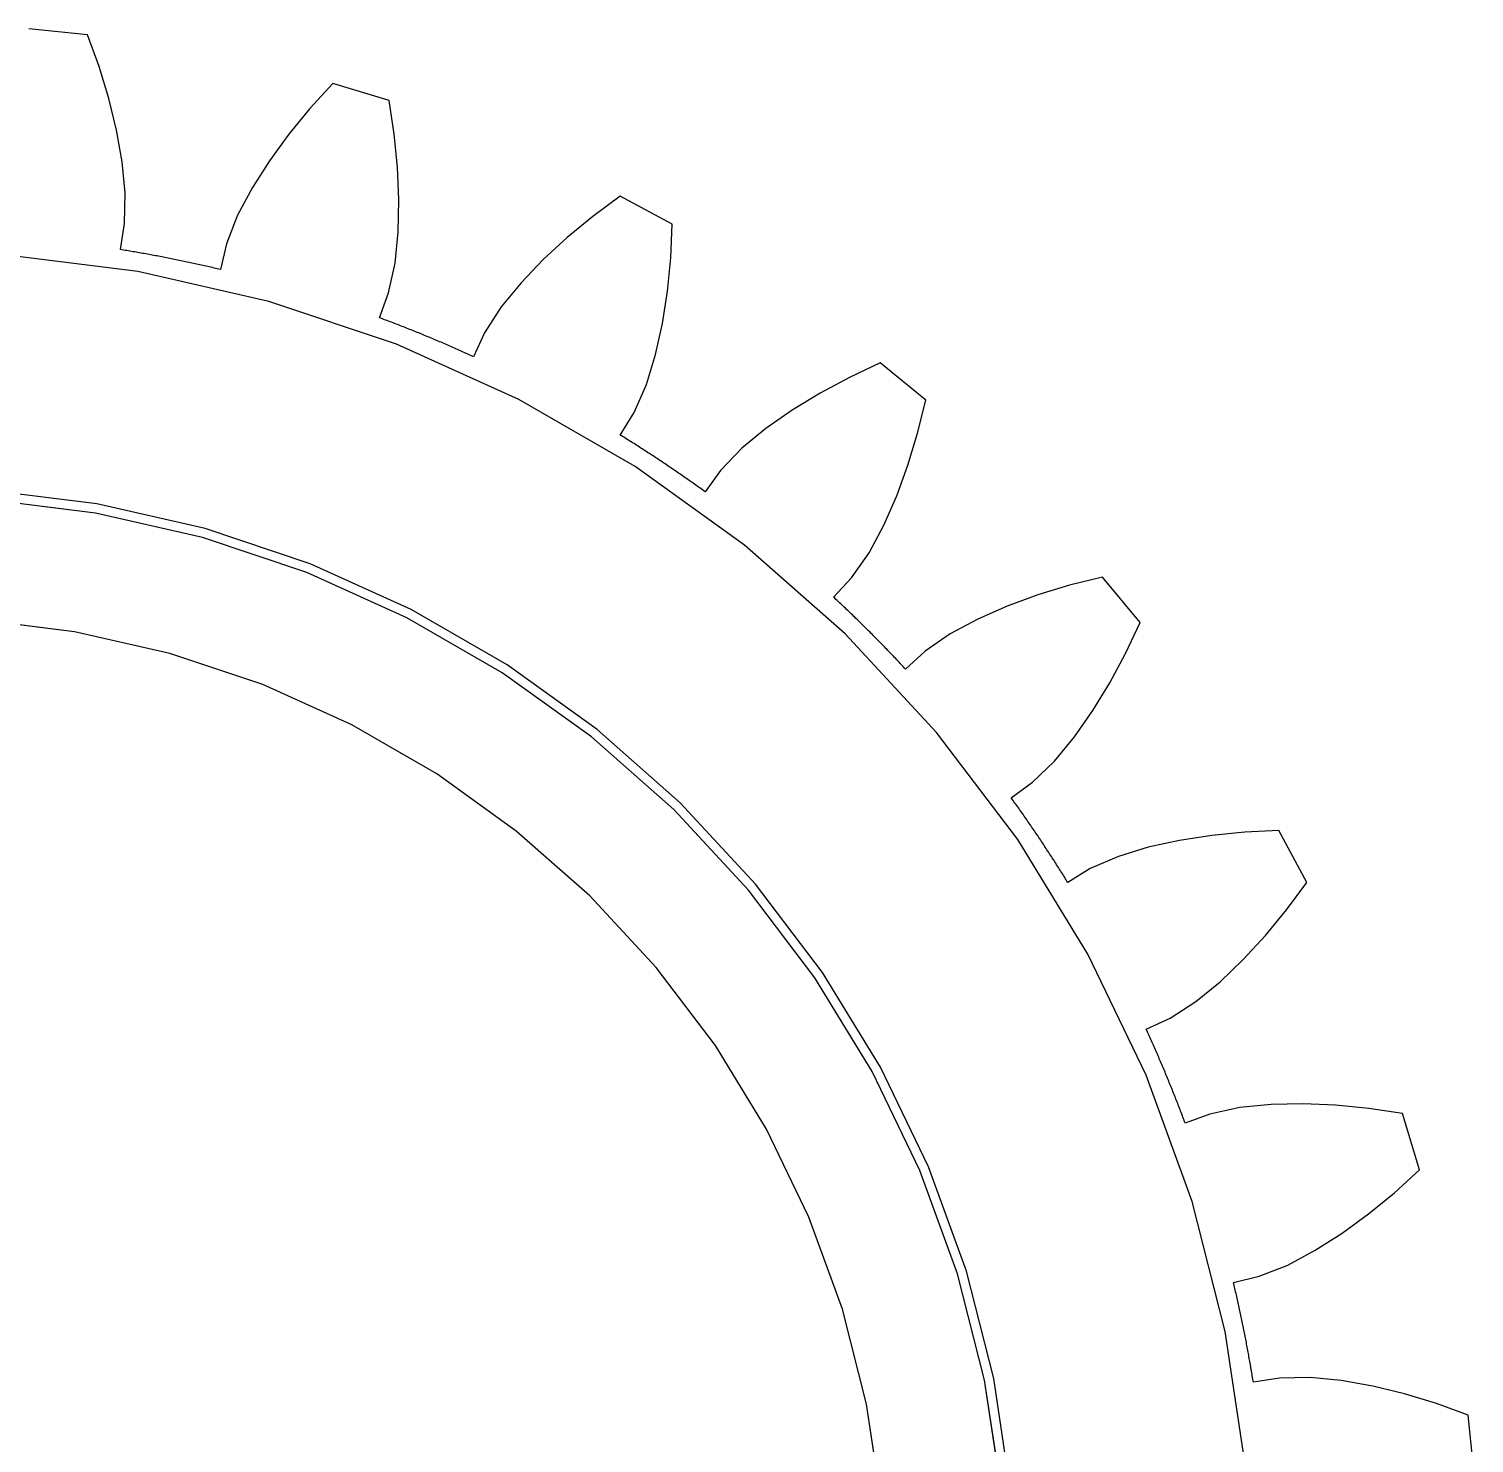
# Model space of a CAD drawing. Header units: millimetres. Extents: x -29 to 159, y -17 to 130.
# Drawn here: x 0.67 to 8.47, y 108.33 to 115.97 of the extents above; entities that cross this region are included whole.
import ezdxf

# ---------------------------------------------------------------- set-up
doc = ezdxf.new("R2010")
doc.units = ezdxf.units.MM
doc.linetypes.add('DASHED', pattern=[1.524, 1.27, -0.254])
doc.layers.add('HIDDEN', color=8, linetype='DASHED')
doc.layers.add('VISIBLE', color=7, linetype='CONTINUOUS')

msp = doc.modelspace()

# ---------------------------------------------------------------- linework, layer by layer
at = {"layer": 'HIDDEN'}
for points in [[(0.99143, 115.93546), (0.67457, 115.96666)], [(0.99143, 115.93546), (0.67457, 115.96666)], [(1.0534, 115.76291), (0.99143, 115.93546)], [(1.0534, 115.76291), (0.99143, 115.93546)], [(1.10555, 115.59086), (1.0534, 115.76291)], [(1.10555, 115.59086), (1.0534, 115.76291)], [(2.31465, 115.67225), (2.19136, 115.53655)], [(2.31465, 115.67225), (2.19136, 115.53655)], [(2.61933, 115.57983), (2.31465, 115.67225)], [(2.61933, 115.57983), (2.31465, 115.67225)], [(1.14719, 115.41965), (1.10555, 115.59086)], [(1.14719, 115.41965), (1.10555, 115.59086)], [(2.64645, 115.3985), (2.61933, 115.57983)], [(2.64645, 115.3985), (2.61933, 115.57983)], [(2.19136, 115.53655), (2.07734, 115.39756)], [(2.19136, 115.53655), (2.07734, 115.39756)], [(1.17725, 115.24967), (1.14719, 115.41965)], [(1.17725, 115.24967), (1.14719, 115.41965)], [(2.07734, 115.39756), (1.97335, 115.25532)], [(2.07734, 115.39756), (1.97335, 115.25532)], [(2.66403, 115.21959), (2.64645, 115.3985)], [(2.66403, 115.21959), (2.64645, 115.3985)], [(1.19373, 115.08143), (1.17725, 115.24967)], [(1.19373, 115.08143), (1.17725, 115.24967)], [(1.97335, 115.25532), (1.88053, 115.10978)], [(1.97335, 115.25532), (1.88053, 115.10978)], [(2.67147, 115.04355), (2.66403, 115.21959)], [(2.67147, 115.04355), (2.66403, 115.21959)], [(1.88053, 115.10978), (1.80092, 114.96065)], [(1.88053, 115.10978), (1.80092, 114.96065)], [(1.19057, 114.91614), (1.19373, 115.08143)], [(1.19057, 114.91614), (1.19373, 115.08143)], [(2.66779, 114.87096), (2.67147, 115.04355)], [(2.66779, 114.87096), (2.67147, 115.04355)], [(3.86577, 115.06353), (3.71838, 114.95449)], [(3.86577, 115.06353), (3.71838, 114.95449)], [(4.14657, 114.91344), (3.86577, 115.06353)], [(4.14657, 114.91344), (3.86577, 115.06353)], [(1.80092, 114.96065), (1.74059, 114.80673)], [(1.80092, 114.96065), (1.74059, 114.80673)], [(3.71838, 114.95449), (3.57944, 114.84042)], [(3.71838, 114.95449), (3.57944, 114.84042)], [(1.16799, 114.7754), (1.19057, 114.91614)], [(1.16799, 114.7754), (1.19057, 114.91614)], [(4.13779, 114.73031), (4.14657, 114.91344)], [(4.13779, 114.73031), (4.14657, 114.91344)], [(1.74059, 114.80673), (1.70759, 114.66806)], [(1.74059, 114.80673), (1.70759, 114.66806)], [(2.65113, 114.70275), (2.66779, 114.87096)], [(2.65113, 114.70275), (2.66779, 114.87096)], [(3.57944, 114.84042), (3.44969, 114.7212)], [(3.57944, 114.84042), (3.44969, 114.7212)], [(1.70759, 114.66806), (1.69909, 114.67008), (1.69059, 114.67209), (1.68208, 114.67409), (1.67358, 114.67607), (1.66507, 114.67805), (1.65656, 114.68002), (1.64805, 114.68198), (1.63953, 114.68392), (1.63101, 114.68586), (1.62249, 114.68779), (1.61397, 114.6897), (1.60545, 114.69161), (1.59692, 114.69351), (1.58839, 114.69539), (1.57986, 114.69727), (1.57133, 114.69913), (1.56279, 114.70099), (1.55426, 114.70284), (1.54572, 114.70467), (1.53717, 114.7065), (1.52863, 114.70831), (1.52008, 114.71012), (1.51154, 114.71191), (1.50299, 114.7137), (1.49443, 114.71547), (1.48588, 114.71724), (1.47732, 114.71899), (1.46876, 114.72074), (1.4602, 114.72247), (1.45164, 114.7242), (1.44307, 114.72591), (1.43451, 114.72762), (1.42594, 114.72931), (1.41737, 114.73099), (1.40879, 114.73267), (1.40022, 114.73433), (1.39164, 114.73598), (1.38306, 114.73763), (1.37448, 114.73926), (1.3659, 114.74088), (1.35732, 114.74249), (1.34873, 114.7441), (1.34014, 114.74569), (1.33155, 114.74727), (1.32296, 114.74884), (1.31436, 114.75041), (1.30577, 114.75196), (1.29717, 114.7535), (1.28857, 114.75503), (1.27997, 114.75655), (1.27137, 114.75806), (1.26276, 114.75956), (1.25415, 114.76105), (1.24555, 114.76253), (1.23694, 114.764), (1.22832, 114.76546), (1.21971, 114.76691), (1.2111, 114.76835), (1.20248, 114.76978), (1.19386, 114.7712), (1.18524, 114.77261), (1.17662, 114.77401), (1.16799, 114.7754)], [(1.70759, 114.66806), (1.69909, 114.67008), (1.69059, 114.67209), (1.68208, 114.67409), (1.67358, 114.67607), (1.66507, 114.67805), (1.65656, 114.68002), (1.64805, 114.68198), (1.63953, 114.68392), (1.63101, 114.68586), (1.62249, 114.68779), (1.61397, 114.6897), (1.60545, 114.69161), (1.59692, 114.69351), (1.58839, 114.69539), (1.57986, 114.69727), (1.57133, 114.69913), (1.56279, 114.70099), (1.55426, 114.70284), (1.54572, 114.70467), (1.53717, 114.7065), (1.52863, 114.70831), (1.52008, 114.71012), (1.51154, 114.71191), (1.50299, 114.7137), (1.49443, 114.71547), (1.48588, 114.71724), (1.47732, 114.71899), (1.46876, 114.72074), (1.4602, 114.72247), (1.45164, 114.7242), (1.44307, 114.72591), (1.43451, 114.72762), (1.42594, 114.72931), (1.41737, 114.73099), (1.40879, 114.73267), (1.40022, 114.73433), (1.39164, 114.73598), (1.38306, 114.73763), (1.37448, 114.73926), (1.3659, 114.74088), (1.35732, 114.74249), (1.34873, 114.7441), (1.34014, 114.74569), (1.33155, 114.74727), (1.32296, 114.74884), (1.31436, 114.75041), (1.30577, 114.75196), (1.29717, 114.7535), (1.28857, 114.75503), (1.27997, 114.75655), (1.27137, 114.75806), (1.26276, 114.75956), (1.25415, 114.76105), (1.24555, 114.76253), (1.23694, 114.764), (1.22832, 114.76546), (1.21971, 114.76691), (1.2111, 114.76835), (1.20248, 114.76978), (1.19386, 114.7712), (1.18524, 114.77261), (1.17662, 114.77401), (1.16799, 114.7754)], [(3.44969, 114.7212), (3.33026, 114.59656)], [(3.44969, 114.7212), (3.33026, 114.59656)], [(4.12013, 114.55141), (4.13779, 114.73031)], [(4.12013, 114.55141), (4.13779, 114.73031)], [(2.61578, 114.54125), (2.65113, 114.70275)], [(2.61578, 114.54125), (2.65113, 114.70275)], [(3.33026, 114.59656), (3.22309, 114.46583)], [(3.33026, 114.59656), (3.22309, 114.46583)], [(2.56618, 114.40761), (2.61578, 114.54125)], [(2.56618, 114.40761), (2.61578, 114.54125)], [(4.09309, 114.3773), (4.12013, 114.55141)], [(4.09309, 114.3773), (4.12013, 114.55141)], [(3.07447, 114.19707), (3.06653, 114.20071), (3.05858, 114.20434), (3.05063, 114.20796), (3.04268, 114.21156), (3.03472, 114.21516), (3.02675, 114.21875), (3.01879, 114.22233), (3.01082, 114.2259), (3.00284, 114.22946), (2.99486, 114.23302), (2.98688, 114.23656), (2.97889, 114.24009), (2.97089, 114.24361), (2.9629, 114.24713), (2.9549, 114.25063), (2.94689, 114.25413), (2.93888, 114.25761), (2.93087, 114.26109), (2.92285, 114.26456), (2.91483, 114.26801), (2.9068, 114.27146), (2.89877, 114.2749), (2.89074, 114.27833), (2.8827, 114.28175), (2.87466, 114.28516), (2.86661, 114.28856), (2.85856, 114.29195), (2.85051, 114.29533), (2.84245, 114.2987), (2.83439, 114.30206), (2.82632, 114.30541), (2.81825, 114.30875), (2.81018, 114.31209), (2.8021, 114.31541), (2.79402, 114.31873), (2.78594, 114.32203), (2.77785, 114.32532), (2.76975, 114.32861), (2.76166, 114.33189), (2.75355, 114.33515), (2.74545, 114.33841), (2.73734, 114.34165), (2.72923, 114.34489), (2.72111, 114.34812), (2.71299, 114.35134), (2.70487, 114.35455), (2.69674, 114.35774), (2.68861, 114.36093), (2.68047, 114.36411), (2.67233, 114.36728), (2.66419, 114.37044), (2.65604, 114.37359), (2.64789, 114.37674), (2.63974, 114.37987), (2.63158, 114.38299), (2.62342, 114.3861), (2.61525, 114.3892), (2.60708, 114.39229), (2.59891, 114.39538), (2.59073, 114.39845), (2.58255, 114.40151), (2.57437, 114.40457), (2.56618, 114.40761)], [(3.07447, 114.19707), (3.06653, 114.20071), (3.05858, 114.20434), (3.05063, 114.20796), (3.04268, 114.21156), (3.03472, 114.21516), (3.02675, 114.21875), (3.01879, 114.22233), (3.01082, 114.2259), (3.00284, 114.22946), (2.99486, 114.23302), (2.98688, 114.23656), (2.97889, 114.24009), (2.97089, 114.24361), (2.9629, 114.24713), (2.9549, 114.25063), (2.94689, 114.25413), (2.93888, 114.25761), (2.93087, 114.26109), (2.92285, 114.26456), (2.91483, 114.26801), (2.9068, 114.27146), (2.89877, 114.2749), (2.89074, 114.27833), (2.8827, 114.28175), (2.87466, 114.28516), (2.86661, 114.28856), (2.85856, 114.29195), (2.85051, 114.29533), (2.84245, 114.2987), (2.83439, 114.30206), (2.82632, 114.30541), (2.81825, 114.30875), (2.81018, 114.31209), (2.8021, 114.31541), (2.79402, 114.31873), (2.78594, 114.32203), (2.77785, 114.32532), (2.76975, 114.32861), (2.76166, 114.33189), (2.75355, 114.33515), (2.74545, 114.33841), (2.73734, 114.34165), (2.72923, 114.34489), (2.72111, 114.34812), (2.71299, 114.35134), (2.70487, 114.35455), (2.69674, 114.35774), (2.68861, 114.36093), (2.68047, 114.36411), (2.67233, 114.36728), (2.66419, 114.37044), (2.65604, 114.37359), (2.64789, 114.37674), (2.63974, 114.37987), (2.63158, 114.38299), (2.62342, 114.3861), (2.61525, 114.3892), (2.60708, 114.39229), (2.59891, 114.39538), (2.59073, 114.39845), (2.58255, 114.40151), (2.57437, 114.40457), (2.56618, 114.40761)], [(3.22309, 114.46583), (3.13389, 114.32664)], [(3.22309, 114.46583), (3.13389, 114.32664)], [(4.05581, 114.20875), (4.09309, 114.3773)], [(4.05581, 114.20875), (4.09309, 114.3773)], [(3.13389, 114.32664), (3.07447, 114.19707)], [(3.13389, 114.32664), (3.07447, 114.19707)], [(4.00665, 114.04701), (4.05581, 114.20875)], [(4.00665, 114.04701), (4.05581, 114.20875)], [(5.26834, 114.1639), (5.1025, 114.08571)], [(5.26834, 114.1639), (5.1025, 114.08571)], [(5.51446, 113.96192), (5.26834, 114.1639)], [(5.51446, 113.96192), (5.26834, 114.1639)], [(3.94047, 113.89551), (4.00665, 114.04701)], [(3.94047, 113.89551), (4.00665, 114.04701)], [(5.1025, 114.08571), (4.94398, 114.00094)], [(5.1025, 114.08571), (4.94398, 114.00094)], [(4.94398, 114.00094), (4.79347, 113.90932)], [(4.94398, 114.00094), (4.79347, 113.90932)], [(5.47012, 113.78402), (5.51446, 113.96192)], [(5.47012, 113.78402), (5.51446, 113.96192)], [(3.86576, 113.77412), (3.94047, 113.89551)], [(3.86576, 113.77412), (3.94047, 113.89551)], [(4.79347, 113.90932), (4.65201, 113.81037)], [(4.79347, 113.90932), (4.65201, 113.81037)], [(4.65201, 113.81037), (4.5214, 113.70307)], [(4.65201, 113.81037), (4.5214, 113.70307)], [(5.4179, 113.612), (5.47012, 113.78402)], [(5.4179, 113.612), (5.47012, 113.78402)], [(4.3232, 113.46847), (4.31612, 113.47358), (4.30904, 113.47869), (4.30194, 113.48379), (4.29485, 113.48888), (4.28774, 113.49396), (4.28063, 113.49904), (4.27352, 113.5041), (4.2664, 113.50916), (4.25927, 113.51421), (4.25213, 113.51925), (4.24499, 113.52428), (4.23785, 113.5293), (4.2307, 113.53432), (4.22354, 113.53933), (4.21638, 113.54432), (4.20921, 113.54931), (4.20203, 113.55429), (4.19485, 113.55927), (4.18766, 113.56423), (4.18047, 113.56919), (4.17327, 113.57413), (4.16607, 113.57907), (4.15885, 113.584), (4.15164, 113.58892), (4.14442, 113.59384), (4.13719, 113.59874), (4.12995, 113.60364), (4.12271, 113.60852), (4.11547, 113.6134), (4.10822, 113.61827), (4.10096, 113.62313), (4.0937, 113.62799), (4.08643, 113.63283), (4.07916, 113.63767), (4.07188, 113.64249), (4.06459, 113.64731), (4.0573, 113.65212), (4.05, 113.65692), (4.0427, 113.66171), (4.03539, 113.6665), (4.02808, 113.67127), (4.02076, 113.67604), (4.01343, 113.6808), (4.0061, 113.68555), (3.99876, 113.69029), (3.99142, 113.69502), (3.98407, 113.69974), (3.97672, 113.70446), (3.96936, 113.70916), (3.962, 113.71386), (3.95463, 113.71855), (3.94725, 113.72323), (3.93987, 113.7279), (3.93248, 113.73256), (3.92509, 113.73721), (3.91769, 113.74186), (3.91029, 113.74649), (3.90288, 113.75112), (3.89547, 113.75574), (3.88805, 113.76035), (3.88062, 113.76495), (3.87319, 113.76954), (3.86576, 113.77412)], [(4.3232, 113.46847), (4.31612, 113.47358), (4.30904, 113.47869), (4.30194, 113.48379), (4.29485, 113.48888), (4.28774, 113.49396), (4.28063, 113.49904), (4.27352, 113.5041), (4.2664, 113.50916), (4.25927, 113.51421), (4.25213, 113.51925), (4.24499, 113.52428), (4.23785, 113.5293), (4.2307, 113.53432), (4.22354, 113.53933), (4.21638, 113.54432), (4.20921, 113.54931), (4.20203, 113.55429), (4.19485, 113.55927), (4.18766, 113.56423), (4.18047, 113.56919), (4.17327, 113.57413), (4.16607, 113.57907), (4.15885, 113.584), (4.15164, 113.58892), (4.14442, 113.59384), (4.13719, 113.59874), (4.12995, 113.60364), (4.12271, 113.60852), (4.11547, 113.6134), (4.10822, 113.61827), (4.10096, 113.62313), (4.0937, 113.62799), (4.08643, 113.63283), (4.07916, 113.63767), (4.07188, 113.64249), (4.06459, 113.64731), (4.0573, 113.65212), (4.05, 113.65692), (4.0427, 113.66171), (4.03539, 113.6665), (4.02808, 113.67127), (4.02076, 113.67604), (4.01343, 113.6808), (4.0061, 113.68555), (3.99876, 113.69029), (3.99142, 113.69502), (3.98407, 113.69974), (3.97672, 113.70446), (3.96936, 113.70916), (3.962, 113.71386), (3.95463, 113.71855), (3.94725, 113.72323), (3.93987, 113.7279), (3.93248, 113.73256), (3.92509, 113.73721), (3.91769, 113.74186), (3.91029, 113.74649), (3.90288, 113.75112), (3.89547, 113.75574), (3.88805, 113.76035), (3.88062, 113.76495), (3.87319, 113.76954), (3.86576, 113.77412)], [(4.5214, 113.70307), (4.40676, 113.58395)], [(4.5214, 113.70307), (4.40676, 113.58395)], [(4.40676, 113.58395), (4.3232, 113.46847)], [(4.40676, 113.58395), (4.3232, 113.46847)], [(5.35741, 113.44651), (5.4179, 113.612)], [(5.35741, 113.44651), (5.4179, 113.612)], [(6, 107.49347), (5.97018, 108.09088), (5.88103, 108.68235), (5.73344, 109.262), (5.52886, 109.82408), (5.26933, 110.363), (4.95743, 110.87339), (4.59627, 111.3502), (4.18942, 111.78867), (3.74094, 112.18446), (3.25528, 112.53363), (2.73726, 112.8327), (2.19205, 113.07872), (1.62504, 113.26922), (1.04189, 113.40232), (0.44838, 113.4767)], [(6, 107.49347), (5.97018, 108.09088), (5.88103, 108.68235), (5.73344, 109.262), (5.52886, 109.82408), (5.26933, 110.363), (4.95743, 110.87339), (4.59627, 111.3502), (4.18942, 111.78867), (3.74094, 112.18446), (3.25528, 112.53363), (2.73726, 112.8327), (2.19205, 113.07872), (1.62504, 113.26922), (1.04189, 113.40232), (0.44838, 113.4767)], [(5.95, 107.49347), (5.92043, 108.0859), (5.83203, 108.67244), (5.68566, 109.24727), (5.48278, 109.80466), (5.22542, 110.33908), (4.91612, 110.84523), (4.55796, 111.31806), (4.15451, 111.75288), (3.70976, 112.14537), (3.22815, 112.49163), (2.71445, 112.78821), (2.17378, 113.03217), (1.6115, 113.22109), (1.03321, 113.35308), (0.44464, 113.42684)], [(5.28796, 113.28847), (5.35741, 113.44651)], [(5.28796, 113.28847), (5.35741, 113.44651)], [(5.20819, 113.13943), (5.28796, 113.28847)], [(5.20819, 113.13943), (5.28796, 113.28847)], [(5.11373, 113.00375), (5.20819, 113.13943)], [(5.11373, 113.00375), (5.20819, 113.13943)], [(5.01677, 112.89927), (5.11373, 113.00375)], [(5.01677, 112.89927), (5.11373, 113.00375)], [(6.46844, 113.00793), (6.29054, 112.9636)], [(6.46844, 113.00793), (6.29054, 112.9636)], [(6.67043, 112.76181), (6.46844, 113.00793)], [(6.67043, 112.76181), (6.46844, 113.00793)], [(6.29054, 112.9636), (6.11852, 112.91137)], [(6.29054, 112.9636), (6.11852, 112.91137)], [(5.4058, 112.51024), (5.39985, 112.51664), (5.3939, 112.52303), (5.38794, 112.52942), (5.38197, 112.5358), (5.37599, 112.54217), (5.37001, 112.54853), (5.36402, 112.55489), (5.35802, 112.56124), (5.35201, 112.56758), (5.346, 112.57392), (5.33998, 112.58024), (5.33395, 112.58656), (5.32792, 112.59288), (5.32187, 112.59919), (5.31582, 112.60548), (5.30976, 112.61178), (5.3037, 112.61806), (5.29762, 112.62434), (5.29154, 112.63061), (5.28546, 112.63687), (5.27936, 112.64313), (5.27326, 112.64938), (5.26715, 112.65562), (5.26103, 112.66186), (5.2549, 112.66808), (5.24877, 112.6743), (5.24263, 112.68052), (5.23649, 112.68672), (5.23033, 112.69292), (5.22417, 112.69911), (5.218, 112.7053), (5.21182, 112.71147), (5.20564, 112.71764), (5.19945, 112.7238), (5.19325, 112.72996), (5.18704, 112.73611), (5.18083, 112.74224), (5.17461, 112.74838), (5.16838, 112.7545), (5.16215, 112.76062), (5.15591, 112.76673), (5.14966, 112.77283), (5.1434, 112.77893), (5.13714, 112.78502), (5.13087, 112.7911), (5.12459, 112.79717), (5.1183, 112.80324), (5.11201, 112.80929), (5.10571, 112.81535), (5.09941, 112.82139), (5.09309, 112.82742), (5.08677, 112.83345), (5.08044, 112.83947), (5.07411, 112.84549), (5.06777, 112.85149), (5.06142, 112.85749), (5.05506, 112.86348), (5.0487, 112.86947), (5.04232, 112.87544), (5.03595, 112.88141), (5.02956, 112.88737), (5.02317, 112.89332), (5.01677, 112.89927)], [(5.4058, 112.51024), (5.39985, 112.51664), (5.3939, 112.52303), (5.38794, 112.52942), (5.38197, 112.5358), (5.37599, 112.54217), (5.37001, 112.54853), (5.36402, 112.55489), (5.35802, 112.56124), (5.35201, 112.56758), (5.346, 112.57392), (5.33998, 112.58024), (5.33395, 112.58656), (5.32792, 112.59288), (5.32187, 112.59919), (5.31582, 112.60548), (5.30976, 112.61178), (5.3037, 112.61806), (5.29762, 112.62434), (5.29154, 112.63061), (5.28546, 112.63687), (5.27936, 112.64313), (5.27326, 112.64938), (5.26715, 112.65562), (5.26103, 112.66186), (5.2549, 112.66808), (5.24877, 112.6743), (5.24263, 112.68052), (5.23649, 112.68672), (5.23033, 112.69292), (5.22417, 112.69911), (5.218, 112.7053), (5.21182, 112.71147), (5.20564, 112.71764), (5.19945, 112.7238), (5.19325, 112.72996), (5.18704, 112.73611), (5.18083, 112.74224), (5.17461, 112.74838), (5.16838, 112.7545), (5.16215, 112.76062), (5.15591, 112.76673), (5.14966, 112.77283), (5.1434, 112.77893), (5.13714, 112.78502), (5.13087, 112.7911), (5.12459, 112.79717), (5.1183, 112.80324), (5.11201, 112.80929), (5.10571, 112.81535), (5.09941, 112.82139), (5.09309, 112.82742), (5.08677, 112.83345), (5.08044, 112.83947), (5.07411, 112.84549), (5.06777, 112.85149), (5.06142, 112.85749), (5.05506, 112.86348), (5.0487, 112.86947), (5.04232, 112.87544), (5.03595, 112.88141), (5.02956, 112.88737), (5.02317, 112.89332), (5.01677, 112.89927)], [(5.95303, 112.85088), (5.79499, 112.78143)], [(5.95303, 112.85088), (5.79499, 112.78143)], [(6.11852, 112.91137), (5.95303, 112.85088)], [(6.11852, 112.91137), (5.95303, 112.85088)], [(5.3, 107.49347), (5.27366, 108.02118), (5.19491, 108.54365), (5.06454, 109.05568), (4.88382, 109.55218), (4.65457, 110.02822), (4.37907, 110.47907), (4.06004, 110.90025), (3.70066, 111.28757), (3.3045, 111.63718), (2.8755, 111.94561), (2.41792, 112.20979), (1.93631, 112.4271), (1.43545, 112.59538), (0.92034, 112.71295), (0.39607, 112.77865)], [(5.79499, 112.78143), (5.64596, 112.70167)], [(5.79499, 112.78143), (5.64596, 112.70167)], [(5.64596, 112.70167), (5.51028, 112.60721)], [(5.64596, 112.70167), (5.51028, 112.60721)], [(6.59224, 112.59598), (6.67043, 112.76181)], [(6.59224, 112.59598), (6.67043, 112.76181)], [(5.51028, 112.60721), (5.4058, 112.51024)], [(5.51028, 112.60721), (5.4058, 112.51024)], [(6.50746, 112.43745), (6.59224, 112.59598)], [(6.50746, 112.43745), (6.59224, 112.59598)], [(6.41584, 112.28694), (6.50746, 112.43745)], [(6.41584, 112.28694), (6.50746, 112.43745)], [(6.3169, 112.14549), (6.41584, 112.28694)], [(6.3169, 112.14549), (6.41584, 112.28694)], [(6.20959, 112.01488), (6.3169, 112.14549)], [(6.20959, 112.01488), (6.3169, 112.14549)], [(6.09048, 111.90023), (6.20959, 112.01488)], [(6.09048, 111.90023), (6.20959, 112.01488)], [(5.97499, 111.81668), (6.09048, 111.90023)], [(5.97499, 111.81668), (6.09048, 111.90023)], [(6.28065, 111.35923), (6.27607, 111.36667), (6.27147, 111.3741), (6.26687, 111.38152), (6.26226, 111.38894), (6.25765, 111.39635), (6.25302, 111.40376), (6.24838, 111.41117), (6.24374, 111.41856), (6.23909, 111.42596), (6.23442, 111.43334), (6.22975, 111.44072), (6.22507, 111.4481), (6.22039, 111.45547), (6.21569, 111.46283), (6.21098, 111.47019), (6.20627, 111.47755), (6.20155, 111.48489), (6.19681, 111.49224), (6.19207, 111.49957), (6.18733, 111.5069), (6.18257, 111.51423), (6.1778, 111.52155), (6.17303, 111.52886), (6.16824, 111.53617), (6.16345, 111.54347), (6.15865, 111.55077), (6.15384, 111.55806), (6.14902, 111.56535), (6.14419, 111.57263), (6.13936, 111.5799), (6.13451, 111.58717), (6.12966, 111.59443), (6.1248, 111.60169), (6.11993, 111.60894), (6.11505, 111.61619), (6.11016, 111.62343), (6.10527, 111.63066), (6.10036, 111.63789), (6.09545, 111.64511), (6.09053, 111.65233), (6.0856, 111.65954), (6.08066, 111.66674), (6.07571, 111.67394), (6.07076, 111.68114), (6.06579, 111.68832), (6.06082, 111.6955), (6.05584, 111.70268), (6.05085, 111.70985), (6.04585, 111.71701), (6.04085, 111.72417), (6.03583, 111.73132), (6.03081, 111.73847), (6.02578, 111.74561), (6.02074, 111.75274), (6.01569, 111.75987), (6.01063, 111.76699), (6.00556, 111.77411), (6.00049, 111.78122), (5.99541, 111.78832), (5.99032, 111.79542), (5.98522, 111.80251), (5.98011, 111.8096), (5.97499, 111.81668)], [(6.28065, 111.35923), (6.27607, 111.36667), (6.27147, 111.3741), (6.26687, 111.38152), (6.26226, 111.38894), (6.25765, 111.39635), (6.25302, 111.40376), (6.24838, 111.41117), (6.24374, 111.41856), (6.23909, 111.42596), (6.23442, 111.43334), (6.22975, 111.44072), (6.22507, 111.4481), (6.22039, 111.45547), (6.21569, 111.46283), (6.21098, 111.47019), (6.20627, 111.47755), (6.20155, 111.48489), (6.19681, 111.49224), (6.19207, 111.49957), (6.18733, 111.5069), (6.18257, 111.51423), (6.1778, 111.52155), (6.17303, 111.52886), (6.16824, 111.53617), (6.16345, 111.54347), (6.15865, 111.55077), (6.15384, 111.55806), (6.14902, 111.56535), (6.14419, 111.57263), (6.13936, 111.5799), (6.13451, 111.58717), (6.12966, 111.59443), (6.1248, 111.60169), (6.11993, 111.60894), (6.11505, 111.61619), (6.11016, 111.62343), (6.10527, 111.63066), (6.10036, 111.63789), (6.09545, 111.64511), (6.09053, 111.65233), (6.0856, 111.65954), (6.08066, 111.66674), (6.07571, 111.67394), (6.07076, 111.68114), (6.06579, 111.68832), (6.06082, 111.6955), (6.05584, 111.70268), (6.05085, 111.70985), (6.04585, 111.71701), (6.04085, 111.72417), (6.03583, 111.73132), (6.03081, 111.73847), (6.02578, 111.74561), (6.02074, 111.75274), (6.01569, 111.75987), (6.01063, 111.76699), (6.00556, 111.77411), (6.00049, 111.78122), (5.99541, 111.78832), (5.99032, 111.79542), (5.98522, 111.80251), (5.98011, 111.8096), (5.97499, 111.81668)], [(7.05794, 111.61361), (6.88383, 111.58656)], [(7.05794, 111.61361), (6.88383, 111.58656)], [(7.23684, 111.63127), (7.05794, 111.61361)], [(7.23684, 111.63127), (7.05794, 111.61361)], [(7.41997, 111.64004), (7.23684, 111.63127)], [(7.41997, 111.64004), (7.23684, 111.63127)], [(7.57006, 111.35924), (7.41997, 111.64004)], [(7.57006, 111.35924), (7.41997, 111.64004)], [(6.71527, 111.54928), (6.55354, 111.50012)], [(6.71527, 111.54928), (6.55354, 111.50012)], [(6.88383, 111.58656), (6.71527, 111.54928)], [(6.88383, 111.58656), (6.71527, 111.54928)], [(6.55354, 111.50012), (6.40204, 111.43394)], [(6.55354, 111.50012), (6.40204, 111.43394)], [(6.40204, 111.43394), (6.28065, 111.35923)], [(6.40204, 111.43394), (6.28065, 111.35923)], [(7.46102, 111.21185), (7.57006, 111.35924)], [(7.46102, 111.21185), (7.57006, 111.35924)], [(7.34695, 111.07291), (7.46102, 111.21185)], [(7.34695, 111.07291), (7.46102, 111.21185)], [(7.22773, 110.94317), (7.34695, 111.07291)], [(7.22773, 110.94317), (7.34695, 111.07291)], [(7.10308, 110.82373), (7.22773, 110.94317)], [(7.10308, 110.82373), (7.22773, 110.94317)], [(6.97236, 110.71657), (7.10308, 110.82373)], [(6.97236, 110.71657), (7.10308, 110.82373)], [(6.83317, 110.62736), (6.97236, 110.71657)], [(6.83317, 110.62736), (6.97236, 110.71657)], [(6.7036, 110.56794), (6.83317, 110.62736)], [(6.7036, 110.56794), (6.83317, 110.62736)], [(6.91414, 110.05966), (6.9111, 110.06784), (6.90804, 110.07603), (6.90498, 110.08421), (6.9019, 110.09238), (6.89882, 110.10056), (6.89573, 110.10872), (6.89263, 110.11689), (6.88952, 110.12505), (6.88639, 110.13321), (6.88326, 110.14136), (6.88012, 110.14951), (6.87697, 110.15766), (6.87381, 110.1658), (6.87064, 110.17394), (6.86746, 110.18208), (6.86427, 110.19021), (6.86107, 110.19834), (6.85786, 110.20646), (6.85465, 110.21458), (6.85142, 110.2227), (6.84818, 110.23081), (6.84493, 110.23892), (6.84168, 110.24703), (6.83841, 110.25513), (6.83514, 110.26323), (6.83185, 110.27132), (6.82856, 110.27941), (6.82525, 110.28749), (6.82194, 110.29558), (6.81861, 110.30365), (6.81528, 110.31173), (6.81194, 110.3198), (6.80859, 110.32786), (6.80523, 110.33593), (6.80185, 110.34398), (6.79847, 110.35204), (6.79508, 110.36009), (6.79168, 110.36813), (6.78827, 110.37618), (6.78485, 110.38421), (6.78143, 110.39225), (6.77799, 110.40028), (6.77454, 110.4083), (6.77108, 110.41632), (6.76762, 110.42434), (6.76414, 110.43235), (6.76066, 110.44036), (6.75716, 110.44837), (6.75366, 110.45637), (6.75014, 110.46437), (6.74662, 110.47236), (6.74309, 110.48035), (6.73954, 110.48833), (6.73599, 110.49631), (6.73243, 110.50429), (6.72886, 110.51226), (6.72528, 110.52023), (6.72169, 110.52819), (6.71809, 110.53615), (6.71448, 110.5441), (6.71086, 110.55205), (6.70724, 110.56), (6.7036, 110.56794)], [(6.91414, 110.05966), (6.9111, 110.06784), (6.90804, 110.07603), (6.90498, 110.08421), (6.9019, 110.09238), (6.89882, 110.10056), (6.89573, 110.10872), (6.89263, 110.11689), (6.88952, 110.12505), (6.88639, 110.13321), (6.88326, 110.14136), (6.88012, 110.14951), (6.87697, 110.15766), (6.87381, 110.1658), (6.87064, 110.17394), (6.86746, 110.18208), (6.86427, 110.19021), (6.86107, 110.19834), (6.85786, 110.20646), (6.85465, 110.21458), (6.85142, 110.2227), (6.84818, 110.23081), (6.84493, 110.23892), (6.84168, 110.24703), (6.83841, 110.25513), (6.83514, 110.26323), (6.83185, 110.27132), (6.82856, 110.27941), (6.82525, 110.28749), (6.82194, 110.29558), (6.81861, 110.30365), (6.81528, 110.31173), (6.81194, 110.3198), (6.80859, 110.32786), (6.80523, 110.33593), (6.80185, 110.34398), (6.79847, 110.35204), (6.79508, 110.36009), (6.79168, 110.36813), (6.78827, 110.37618), (6.78485, 110.38421), (6.78143, 110.39225), (6.77799, 110.40028), (6.77454, 110.4083), (6.77108, 110.41632), (6.76762, 110.42434), (6.76414, 110.43235), (6.76066, 110.44036), (6.75716, 110.44837), (6.75366, 110.45637), (6.75014, 110.46437), (6.74662, 110.47236), (6.74309, 110.48035), (6.73954, 110.48833), (6.73599, 110.49631), (6.73243, 110.50429), (6.72886, 110.51226), (6.72528, 110.52023), (6.72169, 110.52819), (6.71809, 110.53615), (6.71448, 110.5441), (6.71086, 110.55205), (6.70724, 110.56), (6.7036, 110.56794)], [(7.20927, 110.1446), (7.04777, 110.10925)], [(7.20927, 110.1446), (7.04777, 110.10925)], [(7.37749, 110.16126), (7.20927, 110.1446)], [(7.37749, 110.16126), (7.20927, 110.1446)], [(7.55008, 110.16494), (7.37749, 110.16126)], [(7.55008, 110.16494), (7.37749, 110.16126)], [(7.72612, 110.1575), (7.55008, 110.16494)], [(7.72612, 110.1575), (7.55008, 110.16494)], [(7.90503, 110.13992), (7.72612, 110.1575)], [(7.90503, 110.13992), (7.72612, 110.1575)], [(8.08635, 110.1128), (7.90503, 110.13992)], [(8.08635, 110.1128), (7.90503, 110.13992)], [(7.04777, 110.10925), (6.91414, 110.05966)], [(7.04777, 110.10925), (6.91414, 110.05966)], [(8.17878, 109.80812), (8.08635, 110.1128)], [(8.17878, 109.80812), (8.08635, 110.1128)], [(8.04308, 109.68483), (8.17878, 109.80812)], [(8.04308, 109.68483), (8.17878, 109.80812)], [(7.90409, 109.57081), (8.04308, 109.68483)], [(7.90409, 109.57081), (8.04308, 109.68483)], [(7.76185, 109.46682), (7.90409, 109.57081)], [(7.76185, 109.46682), (7.90409, 109.57081)], [(7.6163, 109.374), (7.76185, 109.46682)], [(7.6163, 109.374), (7.76185, 109.46682)], [(7.46718, 109.2944), (7.6163, 109.374)], [(7.46718, 109.2944), (7.6163, 109.374)], [(7.31326, 109.23406), (7.46718, 109.2944)], [(7.31326, 109.23406), (7.46718, 109.2944)], [(7.17459, 109.20106), (7.31326, 109.23406)], [(7.17459, 109.20106), (7.31326, 109.23406)], [(7.28192, 108.66147), (7.28054, 108.67009), (7.27914, 108.67871), (7.27773, 108.68733), (7.27631, 108.69595), (7.27488, 108.70457), (7.27344, 108.71318), (7.27199, 108.7218), (7.27053, 108.73041), (7.26906, 108.73902), (7.26758, 108.74763), (7.26609, 108.75623), (7.26459, 108.76484), (7.26308, 108.77344), (7.26156, 108.78204), (7.26003, 108.79064), (7.25848, 108.79924), (7.25693, 108.80784), (7.25537, 108.81643), (7.2538, 108.82502), (7.25222, 108.83361), (7.25062, 108.8422), (7.24902, 108.85079), (7.24741, 108.85937), (7.24579, 108.86796), (7.24415, 108.87654), (7.24251, 108.88512), (7.24086, 108.89369), (7.23919, 108.90227), (7.23752, 108.91084), (7.23584, 108.91941), (7.23414, 108.92798), (7.23244, 108.93655), (7.23072, 108.94511), (7.229, 108.95368), (7.22727, 108.96224), (7.22552, 108.97079), (7.22377, 108.97935), (7.222, 108.98791), (7.22023, 108.99646), (7.21844, 109.00501), (7.21665, 109.01356), (7.21484, 109.0221), (7.21302, 109.03065), (7.2112, 109.03919), (7.20936, 109.04773), (7.20752, 109.05627), (7.20566, 109.0648), (7.20379, 109.07334), (7.20192, 109.08187), (7.20003, 109.09039), (7.19814, 109.09892), (7.19623, 109.10745), (7.19431, 109.11597), (7.19239, 109.12449), (7.19045, 109.133), (7.1885, 109.14152), (7.18655, 109.15003), (7.18458, 109.15854), (7.1826, 109.16705), (7.18061, 109.17556), (7.17862, 109.18406), (7.17661, 109.19256), (7.17459, 109.20106)], [(7.28192, 108.66147), (7.28054, 108.67009), (7.27914, 108.67871), (7.27773, 108.68733), (7.27631, 108.69595), (7.27488, 108.70457), (7.27344, 108.71318), (7.27199, 108.7218), (7.27053, 108.73041), (7.26906, 108.73902), (7.26758, 108.74763), (7.26609, 108.75623), (7.26459, 108.76484), (7.26308, 108.77344), (7.26156, 108.78204), (7.26003, 108.79064), (7.25848, 108.79924), (7.25693, 108.80784), (7.25537, 108.81643), (7.2538, 108.82502), (7.25222, 108.83361), (7.25062, 108.8422), (7.24902, 108.85079), (7.24741, 108.85937), (7.24579, 108.86796), (7.24415, 108.87654), (7.24251, 108.88512), (7.24086, 108.89369), (7.23919, 108.90227), (7.23752, 108.91084), (7.23584, 108.91941), (7.23414, 108.92798), (7.23244, 108.93655), (7.23072, 108.94511), (7.229, 108.95368), (7.22727, 108.96224), (7.22552, 108.97079), (7.22377, 108.97935), (7.222, 108.98791), (7.22023, 108.99646), (7.21844, 109.00501), (7.21665, 109.01356), (7.21484, 109.0221), (7.21302, 109.03065), (7.2112, 109.03919), (7.20936, 109.04773), (7.20752, 109.05627), (7.20566, 109.0648), (7.20379, 109.07334), (7.20192, 109.08187), (7.20003, 109.09039), (7.19814, 109.09892), (7.19623, 109.10745), (7.19431, 109.11597), (7.19239, 109.12449), (7.19045, 109.133), (7.1885, 109.14152), (7.18655, 109.15003), (7.18458, 109.15854), (7.1826, 109.16705), (7.18061, 109.17556), (7.17862, 109.18406), (7.17661, 109.19256), (7.17459, 109.20106)], [(7.42267, 108.68404), (7.28192, 108.66147)], [(7.42267, 108.68404), (7.28192, 108.66147)], [(7.58796, 108.6872), (7.42267, 108.68404)], [(7.58796, 108.6872), (7.42267, 108.68404)], [(7.75619, 108.67072), (7.58796, 108.6872)], [(7.75619, 108.67072), (7.58796, 108.6872)], [(7.92618, 108.64067), (7.75619, 108.67072)], [(7.92618, 108.64067), (7.75619, 108.67072)], [(8.09739, 108.59902), (7.92618, 108.64067)], [(8.09739, 108.59902), (7.92618, 108.64067)], [(8.26943, 108.54688), (8.09739, 108.59902)], [(8.26943, 108.54688), (8.09739, 108.59902)], [(8.44198, 108.4849), (8.26943, 108.54688)], [(8.44198, 108.4849), (8.26943, 108.54688)], [(8.47319, 108.16804), (8.44198, 108.4849)], [(8.47319, 108.16804), (8.44198, 108.4849)]]:
    msp.add_lwpolyline(points, dxfattribs=at)
at = {"layer": 'VISIBLE'}
for points in [[(7.27426, 107.49347), (7.23812, 108.21776), (7.13003, 108.93484), (6.95109, 109.6376), (6.70306, 110.31905), (6.38842, 110.97242), (6.01028, 111.59121), (5.57241, 112.16928), (5.07916, 112.70088), (4.53543, 113.18072), (3.94662, 113.60404), (3.3186, 113.96664), (2.65759, 114.26489), (1.97017, 114.49586), (1.26316, 114.65722), (0.54361, 114.7474)], [(5.95, 107.49347), (5.92043, 108.0859), (5.83203, 108.67244), (5.68566, 109.24727), (5.48278, 109.80466), (5.22542, 110.33908), (4.91612, 110.84523), (4.55796, 111.31806), (4.15451, 111.75288), (3.70976, 112.14537), (3.22815, 112.49163), (2.71445, 112.78821), (2.17378, 113.03217), (1.6115, 113.22109), (1.03321, 113.35308), (0.44464, 113.42684)], [(5.3, 107.49347), (5.27366, 108.02118), (5.19491, 108.54365), (5.06454, 109.05568), (4.88382, 109.55218), (4.65457, 110.02822), (4.37907, 110.47907), (4.06004, 110.90025), (3.70066, 111.28757), (3.3045, 111.63718), (2.8755, 111.94561), (2.41792, 112.20979), (1.93631, 112.4271), (1.43545, 112.59538), (0.92034, 112.71295), (0.39607, 112.77865)]]:
    msp.add_lwpolyline(points, dxfattribs=at)

doc.saveas('drawing.dxf')
